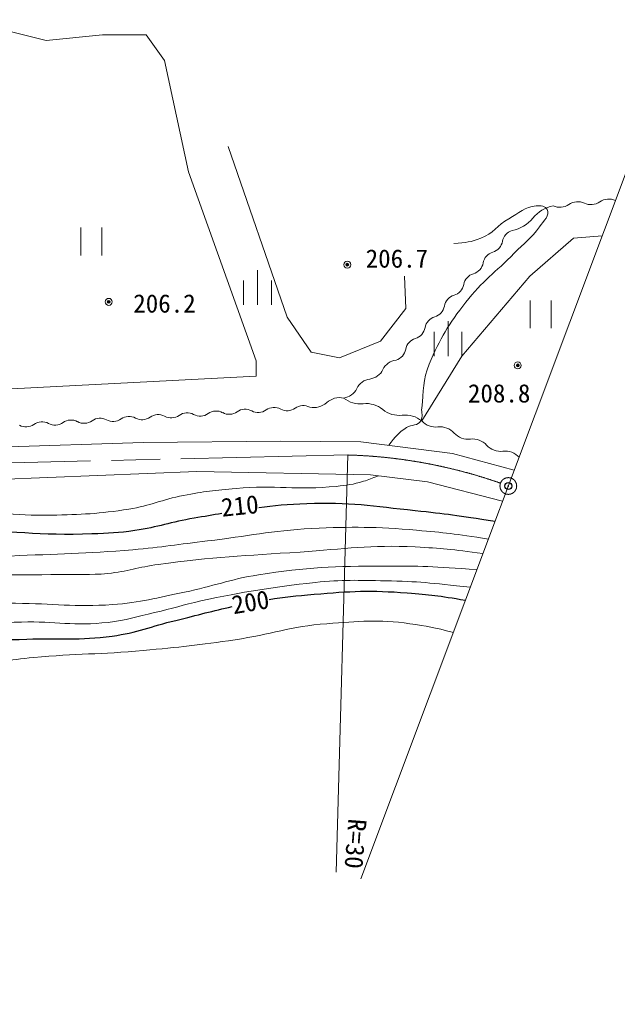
# Model space of a CAD drawing. Units: millimetres, scale not verified. Extents: x -235827 to 862164, y -448458 to 1024686.
# Drawn here: x 501554 to 544562, y 248531 to 318501 of the extents above; entities that cross this region are included whole.
import ezdxf
from ezdxf.enums import TextEntityAlignment as Align

# ---------------------------------------------------------------- set-up
doc = ezdxf.new("R2010")
doc.units = ezdxf.units.MM
doc.header["$LTSCALE"] = 1000
doc.header["$PDMODE"] = 32
doc.header["$PDSIZE"] = 500
doc.linetypes.add('CHAIN', pattern=[18.5, 12, -1.5, 3.5, -1.5])
for name, color, linetype, lineweight in [('M-BGD', 7, 'Continuous', 13), ('M-BMK', 2, 'CHAIN', 13), ('M-STR-HTXT', 7, 'Continuous', 13)]:
    doc.layers.add(name, color=color, linetype=linetype, lineweight=lineweight)
doc.layers.add('M-OTRS', color=6, linetype='Continuous')
doc.styles.add('ＭＳ ゴシック', font='')
doc.styles.get('ＭＳ ゴシック').set_extended_font_data('MS Gothic')

msp = doc.modelspace()

# ---------------------------------------------------------------- linework, layer by layer
at = {"layer": 'M-BGD'}
for p, q in [((505967, 303537), (505967, 301537)), ((507467, 301537), (507467, 303537)), ((518668, 297972), (518668, 300472)), ((517668, 297972), (517668, 299722)), ((519668, 297972), (519668, 299722)), ((538277, 298301), (538277, 296301)), ((539777, 296301), (539777, 298301)), ((532372, 294295), (532372, 296795)), ((531372, 294295), (531372, 296045)), ((533372, 294295), (533372, 296045)), ((498321, 287691), (510453, 288087)), ((510453, 288087), (520357, 288186)), ((520357, 288186), (526101, 288136)), ((526101, 288136), (532687, 287294)), ((532687, 287294), (537138, 286102)), ((514315, 286007), (494756, 285215)), ((526794, 285759), (514315, 286007)), ((530904, 285264), (526794, 285759)), ((536296, 283855), (530904, 285264))]:
    msp.add_line(p, q, dxfattribs=at)
for points in [[(496781, 291729), (518584, 292844), (518584, 293960), (513716, 307549), (511992, 315560), (510674, 317385), (507530, 317385), (503474, 316980), (497389, 318501), (495260, 317994)], [(529232, 300044), (529333, 297712), (527508, 295380), (524567, 294163), (522539, 294568), (520815, 297104), (516556, 309374)], [(530481, 289633), (533372, 294295), (538257, 300044), (541401, 302782), (543458, 302949)]]:
    msp.add_lwpolyline(points, dxfattribs=at)
for centre, radius in [((525130, 300869), 100), ((525130, 300869), 80), ((525130, 300869), 60), ((525130, 300869), 40), ((525130, 300869), 20), ((525130, 300869), 20), ((507972, 298195), 100), ((507972, 298195), 80), ((507972, 298195), 60), ((507972, 298195), 40), ((507972, 298195), 20), ((507972, 298195), 20), ((537386, 293627), 100), ((537386, 293627), 80), ((537386, 293627), 60), ((537386, 293627), 40), ((537386, 293627), 20), ((537386, 293627), 20)]:
    msp.add_circle(centre, radius, dxfattribs=at)
for centre, radius, start, end in [((540437, 302596), 2550, 101.21431, 140.7132), ((540416, 306114), 1122, 244.9533, 304.87804), ((541700, 304273), 1122, 64.9533, 124.87804), ((542650, 306306), 1122, 244.9533, 304.87804), ((543933, 304465), 1122, 64.9533, 124.87804), ((536489, 305825), 2550, 281.21431, 320.7132), ((537255, 302382), 980, 105.99494, 170.23194), ((535323, 302714), 980, 285.99494, 350.23194), ((535864, 300830), 980, 105.99494, 170.23194), ((533932, 301163), 980, 285.99494, 350.23194), ((534472, 299278), 980, 105.99494, 170.23194), ((532540, 299611), 980, 285.99494, 350.23194), ((533080, 297727), 980, 105.99494, 170.23194), ((531149, 298059), 980, 285.99494, 350.23194), ((531689, 296175), 980, 105.99494, 170.23194), ((529757, 296508), 980, 285.99494, 350.23194), ((530297, 294623), 980, 105.99494, 170.23194), ((528365, 294956), 980, 285.99494, 350.23194), ((528783, 292819), 1204, 97.05386, 154.86717), ((526603, 293842), 1204, 277.05386, 334.86717), ((526899, 291452), 1204, 97.05386, 154.86717), ((524719, 292475), 1204, 277.05386, 334.86717), ((524588, 289902), 1406, 78.54623, 131.964), ((526049, 292712), 1858, 230.47134, 276.83966), ((517784, 289489), 986, 61.52972, 125.55981), ((518724, 291223), 986, 241.52972, 305.55981), ((519871, 289618), 986, 61.52972, 125.55981), ((520811, 291352), 986, 241.52972, 305.55981), ((521959, 289748), 986, 61.52972, 125.55981), ((522708, 291993), 1406, 258.54623, 311.964), ((526492, 289024), 1858, 50.47134, 96.83966), ((528856, 291889), 1858, 230.47134, 276.83966), ((505259, 288713), 986, 61.52972, 125.55981), ((507347, 288843), 986, 61.52972, 125.55981), ((508287, 290577), 986, 241.52972, 305.55981), ((509434, 288972), 986, 61.52972, 125.55981), ((510374, 290706), 986, 241.52972, 305.55981), ((511521, 289101), 986, 61.52972, 125.55981), ((512462, 290835), 986, 241.52972, 305.55981), ((513609, 289231), 986, 61.52972, 125.55981), ((514549, 290965), 986, 241.52972, 305.55981), ((515696, 289360), 986, 61.52972, 125.55981), ((516637, 291094), 986, 241.52972, 305.55981), ((529299, 288201), 1858, 50.47134, 96.83966), ((502025, 290189), 986, 241.52972, 305.55981), ((503172, 288584), 986, 61.52972, 125.55981), ((504112, 290318), 986, 241.52972, 305.55981), ((506200, 290447), 986, 241.52972, 305.55981), ((531490, 290557), 1368, 222.44077, 276.60502), ((531805, 287839), 1368, 42.44077, 96.60502), ((533824, 289685), 1368, 222.44077, 276.60502), ((534139, 286967), 1368, 42.44077, 96.60502), ((536158, 288814), 1368, 222.44077, 276.60502), ((536473, 286096), 1368, 42.44077, 96.60502)]:
    msp.add_arc(centre, radius, start, end, dxfattribs=at)
for points, knots in [([(528104, 287880), (528613, 288502), (528794, 288781), (529396, 289157), (529773, 289393), (530197, 289267), (530421, 289651), (530599, 289955), (530437, 290201), (530479, 290550), (530629, 291798), (530537, 292562), (531020, 293722), (531797, 295585), (532412, 296577), (533651, 298171), (534838, 299697), (535781, 300307), (537132, 301691), (537849, 302425), (538335, 302765), (538950, 303586), (539270, 304013), (539701, 304430), (539502, 304834), (539381, 305079), (539039, 305126), (538718, 305095), (537871, 305012), (537489, 304583), (536745, 304167), (535912, 303700), (535626, 303116), (534734, 302774), (534014, 302498), (533652, 302447), (532800, 302387)], [0, 0, 0, 0, 1, 1, 1, 2, 2, 2, 3, 3, 3, 4, 4, 4, 5, 5, 5, 6, 6, 6, 7, 7, 7, 8, 8, 8, 9, 9, 9, 10, 10, 10, 11, 11, 11, 12, 12, 12, 12]), ([(420751, 248555), (421241, 250421), (421377, 251072), (422100, 252554), (422662, 253707), (423004, 254355), (423786, 255372), (424609, 256443), (425200, 256953), (426267, 257781), (427233, 258531), (427869, 258827), (428965, 259371), (430264, 260016), (431043, 260267), (432385, 260816), (434382, 261633), (435566, 261941), (437516, 262864), (440081, 264077), (441378, 265031), (443900, 266333), (445208, 267008), (445941, 267392), (447296, 267971), (448810, 268617), (449705, 268862), (451247, 269440), (453940, 270450), (455486, 270922), (458136, 272042), (459408, 272579), (460129, 272867), (461364, 273487), (463497, 274558), (464574, 275394), (466759, 276353), (468119, 276950), (468968, 277053), (470373, 277534), (471727, 277997), (472450, 278363), (473817, 278786), (475147, 279198), (475938, 279259), (477286, 279605), (479999, 280301), (481469, 280884), (484200, 281508), (486635, 282065), (488032, 282231), (490511, 282544), (492947, 282851), (494319, 283020), (496774, 283098), (499531, 283186), (501074, 282807), (503832, 282857), (506021, 282897), (507257, 282955), (509420, 283291), (510983, 283534), (511795, 283974), (513347, 284278), (514809, 284565), (515644, 284647), (517128, 284784), (519930, 285043), (521532, 284639), (524331, 284929), (525102, 285009), (525542, 285060), (526282, 285290), (526711, 285424), (526873, 285478), (527361, 285691)], [0, 0, 0, 0, 1, 1, 1, 2, 2, 2, 3, 3, 3, 4, 4, 4, 5, 5, 5, 6, 6, 6, 7, 7, 7, 8, 8, 8, 9, 9, 9, 10, 10, 10, 11, 11, 11, 12, 12, 12, 13, 13, 13, 14, 14, 14, 15, 15, 15, 16, 16, 16, 17, 17, 17, 18, 18, 18, 19, 19, 19, 20, 20, 20, 21, 21, 21, 22, 22, 22, 23, 23, 23, 24, 24, 24, 25, 25, 25, 25]), ([(424051, 249037), (424351, 250358), (424481, 250942), (425135, 251976), (425779, 252994), (426352, 253423), (427279, 254192), (428586, 255277), (429428, 255756), (430916, 256577), (432362, 257374), (433310, 257527), (434842, 258143), (437404, 259172), (438927, 259553), (441394, 260792), (443124, 261661), (443985, 262344), (445682, 263273), (447457, 264246), (448433, 264836), (450283, 265658), (453060, 266892), (454736, 267286), (457606, 268284), (459489, 268938), (460632, 269075), (462448, 269898), (464416, 270790), (465350, 271619), (467265, 272620), (469455, 273763), (470688, 274405), (472974, 275342), (474753, 276071), (475797, 276364), (477647, 276883), (479963, 277534), (481282, 277831), (483645, 278280), (486677, 278857), (488379, 279211), (491450, 279509), (495125, 279865), (497205, 279744), (500893, 279918), (504337, 280081), (506274, 280079), (509709, 280376), (511814, 280558), (512983, 280755), (515081, 281002), (518007, 281348), (519629, 281745), (522572, 281894), (525514, 282043), (527177, 282020), (530112, 281773), (532137, 281603), (532852, 281521), (535277, 281140)], [0, 0, 0, 0, 1, 1, 1, 2, 2, 2, 3, 3, 3, 4, 4, 4, 5, 5, 5, 6, 6, 6, 7, 7, 7, 8, 8, 8, 9, 9, 9, 10, 10, 10, 11, 11, 11, 12, 12, 12, 13, 13, 13, 14, 14, 14, 15, 15, 15, 16, 16, 16, 17, 17, 17, 18, 18, 18, 19, 19, 19, 20, 20, 20, 20]), ([(534884, 280092), (532624, 280417), (531924, 280467), (530016, 280569), (526781, 280741), (524962, 280425), (521729, 280208), (517743, 279939), (515499, 279850), (511540, 279316), (510110, 279124), (509339, 278808), (507903, 278666), (506573, 278534), (505818, 278627), (504482, 278594), (500812, 278501), (498741, 278688), (495087, 278329), (492991, 278122), (491826, 277925), (489740, 277630), (486030, 277106), (483913, 277018), (480249, 276233), (478104, 275773), (476902, 275481), (474829, 274764), (473107, 274168), (472213, 273637), (470614, 272764), (469415, 272110), (468792, 271659), (467651, 270909), (466384, 270077), (465806, 269390), (464447, 268717), (463059, 268030), (462188, 267862), (460737, 267320), (458378, 266438), (456966, 266160), (454691, 265080), (452877, 264218), (451966, 263532), (450187, 262599), (448074, 261491), (446868, 260912), (444719, 259877), (442140, 258634), (440569, 258191), (438070, 256794), (436428, 255875), (435503, 255348), (433999, 254216), (431863, 252607), (431205, 251732), (429157, 249374)], [0, 0, 0, 0, 1, 1, 1, 2, 2, 2, 3, 3, 3, 4, 4, 4, 5, 5, 5, 6, 6, 6, 7, 7, 7, 8, 8, 8, 9, 9, 9, 10, 10, 10, 11, 11, 11, 12, 12, 12, 13, 13, 13, 14, 14, 14, 15, 15, 15, 16, 16, 16, 17, 17, 17, 18, 18, 18, 19, 19, 19, 19]), ([(434168, 249856), (436275, 251985), (437003, 252677), (439058, 254192), (441432, 255943), (443040, 256500), (445610, 257950), (447738, 259150), (448900, 259879), (451078, 260985), (452778, 261848), (453740, 262322), (455510, 263032), (457681, 263904), (458980, 264165), (461171, 264984), (464086, 266073), (465794, 266532), (468566, 267946), (470495, 268931), (471424, 269751), (473312, 270813), (475387, 271981), (476536, 272684), (478731, 273607), (481049, 274582), (482370, 275142), (484826, 275679), (487430, 276248), (488935, 276366), (491595, 276546), (495368, 276801), (497496, 276552), (501278, 276522), (503998, 276500), (505527, 276234), (508240, 276426), (510287, 276570), (511407, 276911), (513419, 277317), (515513, 277740), (516632, 278237), (518742, 278569), (522236, 279121), (524239, 279186), (527776, 279196), (530385, 279203), (531310, 279169), (534452, 278941)], [0, 0, 0, 0, 1, 1, 1, 2, 2, 2, 3, 3, 3, 4, 4, 4, 5, 5, 5, 6, 6, 6, 7, 7, 7, 8, 8, 8, 9, 9, 9, 10, 10, 10, 11, 11, 11, 12, 12, 12, 13, 13, 13, 14, 14, 14, 15, 15, 15, 16, 16, 16, 16]), ([(533978, 277677), (531099, 277985), (530263, 278093), (527872, 278136), (525896, 278171), (524778, 278232), (522813, 278015), (519583, 277659), (517778, 277369), (514599, 276691), (513289, 276411), (512580, 276148), (511275, 275848), (509973, 275548), (509254, 275302), (507927, 275149), (505515, 274872), (504139, 275228), (501712, 275173), (500178, 275138), (499317, 275131), (497785, 275028), (495100, 274849), (493586, 274800), (490920, 274426), (488621, 274104), (487322, 273943), (485067, 273390), (482621, 272791), (481248, 272420), (478900, 271512), (476757, 270682), (475592, 270104), (473601, 268958), (471997, 268036), (471270, 267244), (469674, 266308), (467877, 265255), (466803, 264781), (464905, 263924), (462734, 262944), (461455, 262544), (459244, 261659), (457597, 261001), (456634, 260726), (455028, 259973), (453870, 259430), (453473, 259228), (452114, 258480)], [0, 0, 0, 0, 1, 1, 1, 2, 2, 2, 3, 3, 3, 4, 4, 4, 5, 5, 5, 6, 6, 6, 7, 7, 7, 8, 8, 8, 9, 9, 9, 10, 10, 10, 11, 11, 11, 12, 12, 12, 13, 13, 13, 14, 14, 14, 15, 15, 15, 16, 16, 16, 16]), ([(532755, 274417), (531343, 274799), (530863, 274876), (529630, 275053), (527321, 275384), (525984, 275222), (523656, 275053), (521046, 274862), (519645, 274281), (517056, 273896), (514489, 273515), (513040, 273369), (510456, 273126), (507386, 272836), (505648, 272913), (502579, 272620), (500767, 272447), (499765, 272231), (497954, 272042), (496264, 271865), (495304, 271896), (493618, 271680), (490460, 271276), (489333, 270841), (485693, 269777)], [0, 0, 0, 0, 1, 1, 1, 2, 2, 2, 3, 3, 3, 4, 4, 4, 5, 5, 5, 6, 6, 6, 7, 7, 7, 8, 8, 8, 8])]:
    msp.add_open_spline(points, degree=3, knots=knots, dxfattribs=at)
at = {"layer": 'M-BGD', "lineweight": 25}
for points, knots in [([(535751, 282405), (533023, 282830), (532263, 282930), (530016, 283170), (526978, 283496), (525264, 283793), (522211, 283676), (520887, 283626), (519809, 283528), (518775, 283393)], [0, 0, 0, 0, 1, 1, 1, 2, 2, 2, 3, 3, 3, 3]), ([(516103, 282977), (515492, 282872), (514841, 282760), (514117, 282640), (512439, 282364), (511537, 281998), (509854, 281749), (508659, 281572), (507977, 281557), (506770, 281508), (502991, 281355), (500868, 281783), (497087, 281677), (494524, 281605), (493087, 281537), (490535, 281291), (488284, 281075), (487012, 280974), (484802, 280497), (482197, 279934), (480815, 279317), (478250, 278594), (475640, 277858), (474116, 277649), (471553, 276763), (469381, 276012), (468204, 275471), (466133, 274474), (464111, 273501), (463106, 272706), (461075, 271752), (458267, 270435), (456574, 269976), (453679, 268862), (451492, 268020), (450190, 267733), (448067, 266742), (445996, 265776), (445021, 264886), (443008, 263803), (441000, 262723), (439878, 262099), (437781, 261202), (435710, 260315), (434473, 260012), (432361, 259226), (430380, 258489), (429078, 258447), (427303, 257299), (425827, 256345), (425105, 255604), (424027, 254216), (422545, 252309), (422323, 251107), (421594, 248531)], [0, 0, 0, 0, 1, 1, 1, 2, 2, 2, 3, 3, 3, 4, 4, 4, 5, 5, 5, 6, 6, 6, 7, 7, 7, 8, 8, 8, 9, 9, 9, 10, 10, 10, 11, 11, 11, 12, 12, 12, 13, 13, 13, 14, 14, 14, 15, 15, 15, 16, 16, 16, 17, 17, 17, 18, 18, 18, 18]), ([(519502, 276797), (520566, 276970), (521445, 277062), (522741, 277172), (525347, 277395), (526830, 277474), (529438, 277269), (531082, 277139), (531683, 277075), (533627, 276742)], [0, 0, 0, 0, 1, 1, 1, 2, 2, 2, 3, 3, 3, 3]), ([(471625, 265851), (473916, 267259), (474623, 267690), (476660, 268645), (478750, 269625), (479984, 270041), (482176, 270765), (484504, 271533), (485830, 271916), (488222, 272451), (490647, 272993), (492018, 273270), (494485, 273559), (497433, 273905), (499108, 273817), (502073, 273945), (504472, 274047), (505838, 273832), (508216, 274161), (510040, 274414), (511003, 274861), (512793, 275293), (514413, 275685), (515482, 275983), (516851, 276285)], [0, 0, 0, 0, 1, 1, 1, 2, 2, 2, 3, 3, 3, 4, 4, 4, 5, 5, 5, 6, 6, 6, 7, 7, 7, 8, 8, 8, 8])]:
    msp.add_open_spline(points, degree=3, knots=knots, dxfattribs=at)
at = {"layer": 'M-BGD'}
for p in [(525130, 300869), (507972, 298195), (537386, 293627)]:
    msp.add_point(p, dxfattribs=at)
at = {"layer": 'M-BMK'}
msp.add_line((525158, 287184), (495811, 286508), dxfattribs=at)
msp.add_circle((536708, 284954), 600, dxfattribs=at)
msp.add_arc((524148, 250912), 36286, 70.69541, 88.40443, dxfattribs=at)
at = {"layer": 'M-OTRS'}
msp.add_point((536708, 284954), dxfattribs=at)
at = {"layer": 'M-STR-HTXT'}
for p, q in [((526114, 256714), (546877, 312061)), ((525158, 287184), (524323, 257195))]:
    msp.add_line(p, q, dxfattribs=at)

# ---------------------------------------------------------------- texts
at = {"layer": 'M-BGD', "style": 'ＭＳ ゴシック'}
for s, p in [('206.7', (528696, 300255)), ('206.2', (511983, 297024)), ('208.8', (536049, 290562))]:
    msp.add_text(s, height=1320, dxfattribs=at).set_placement(p, align=Align.BOTTOM_CENTER)
for s, rotation, p in [('210', 5.87, (517511, 282487)), ('200', 9.8, (518344, 275569))]:
    msp.add_text(s, height=1320, rotation=rotation, dxfattribs=at).set_placement(p, align=Align.BOTTOM_CENTER)
at = {"layer": 'M-STR-HTXT', "style": 'ＭＳ ゴシック'}
msp.add_text('R=30', height=1320, rotation=265.601, dxfattribs=at).set_placement((524814, 261100), align=Align.BOTTOM_LEFT)

doc.saveas('drawing.dxf')
